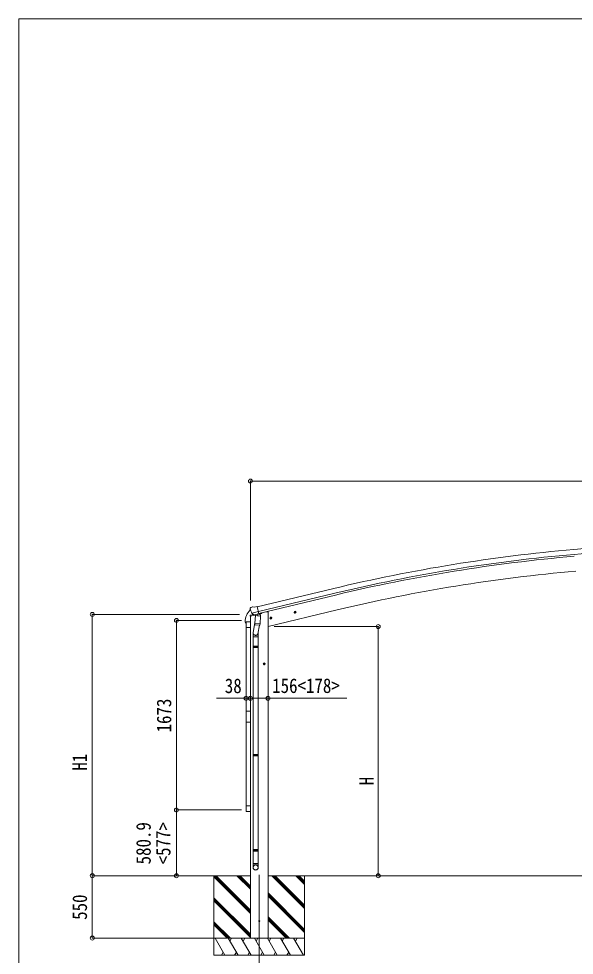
# Model space of a CAD drawing. Units: millimetres at full size. Extents: x -9783 to 9892, y -6828 to 6752.
# Drawn here: x -9783 to -4880, y -1515 to 6752 of the extents above; entities that cross this region are included whole.
import ezdxf
from ezdxf.enums import TextEntityAlignment as Align

# ---------------------------------------------------------------- set-up
doc = ezdxf.new("R2010")
doc.units = ezdxf.units.MM
doc.header["$LTSCALE"] = 35
doc.header["$PDMODE"] = 32
doc.header["$PDSIZE"] = 35
for name, color, linetype, lineweight in [('0-0_0', 7, 'Continuous', 9), ('0-1_本体', 4, 'Continuous', 9), ('0-2_部品', 7, 'Continuous', 9), ('0-8_PARTS2', 2, 'Continuous', 9), ('0-A_寸法', 6, 'Continuous', 9), ('1-1_GLASS', 4, 'Continuous', 9), ('1-2_GLASS_SEAL', 7, 'Continuous', 9), ('1-A', 6, 'Continuous', 9), ('F-0_240', 7, 'Continuous', 9)]:
    doc.layers.add(name, color=color, linetype=linetype, lineweight=lineweight)
doc.styles.add('ＭＳ ゴシック', font='')
doc.styles.get('ＭＳ ゴシック').set_extended_font_data('MS Gothic')

msp = doc.modelspace()

# ---------------------------------------------------------------- linework, layer by layer
at = {"layer": '0-0_0'}
for p, q in [((-7738.15, -813.2), (-8136.82, -813.2)), ((-8059.9, -813.2), (-8059.9, -1513.2)), ((-7737.65, -1144.96), (-8059.9, -822.71)), ((-7737.65, -1130.82), (-8055.26, -813.21)), ((-7737.65, -1116.68), (-8041.12, -813.21)), ((-7737.65, -932.83), (-7857.28, -813.2)), ((-7737.65, -918.69), (-7843.14, -813.2)), ((-7737.65, -904.55), (-7829, -813.2)), ((-7582.15, -813.2), (-713.18, -813.2)), ((-7259.9, -1102.21), (-7548.91, -813.2)), ((-7259.9, -1088.07), (-7534.77, -813.2)), ((-7259.9, -1073.93), (-7520.63, -813.2)), ((-7259.9, -890.08), (-7336.78, -813.2)), ((-7259.9, -875.94), (-7322.64, -813.2)), ((-7308.49, -813.21), (-7308.5, -813.2)), ((-7259.9, -861.8), (-7308.48, -813.21)), ((-7259.9, -813.2), (-7259.9, -1513.2)), ((-7259.9, -1286.06), (-7582.15, -963.81)), ((-7259.9, -1300.2), (-7582.15, -977.95)), ((-7737.65, -1328.81), (-8059.9, -1006.56)), ((-7737.65, -1342.95), (-8059.9, -1020.7)), ((-7737.65, -1357.09), (-8059.9, -1034.84)), ((-7259.9, -1314.34), (-7582.15, -992.09)), ((-7915.39, -1363.2), (-8059.9, -1218.69)), ((-7929.53, -1363.2), (-8059.9, -1232.83)), ((-7394.89, -1363.2), (-7582.15, -1175.94)), ((-7409.03, -1363.2), (-7582.15, -1190.08)), ((-7423.17, -1363.2), (-7582.15, -1204.23)), ((-7943.67, -1363.2), (-8059.9, -1246.98)), ((-8059.9, -1363.2), (-7259.9, -1363.2)), ((-7963.01, -1513.2), (-8049.61, -1363.2)), ((-7847.54, -1513.2), (-7934.14, -1363.2)), ((-7904.14, -1363.2), (-7919.14, -1389.18)), ((-7732.07, -1513.2), (-7818.67, -1363.2)), ((-7803.67, -1389.18), (-7788.67, -1363.2)), ((-7616.6, -1513.2), (-7703.2, -1363.2)), ((-7688.2, -1389.18), (-7673.2, -1363.2)), ((-7501.13, -1513.2), (-7587.73, -1363.2)), ((-7572.73, -1389.18), (-7557.73, -1363.2)), ((-7385.66, -1513.2), (-7472.26, -1363.2)), ((-7457.26, -1389.18), (-7442.26, -1363.2)), ((-7270.19, -1513.2), (-7356.79, -1363.2)), ((-7341.79, -1389.18), (-7326.79, -1363.2)), ((-7978.01, -1487.22), (-7993.01, -1513.2)), ((-7862.54, -1487.22), (-7877.53, -1513.2)), ((-7747.07, -1487.22), (-7762.07, -1513.2)), ((-7631.6, -1487.22), (-7646.6, -1513.2)), ((-7516.13, -1487.22), (-7531.13, -1513.2)), ((-7400.66, -1487.22), (-7415.65, -1513.2)), ((-7259.9, -1513.2), (-8059.9, -1513.2))]:
    msp.add_line(p, q, dxfattribs=at)
at = {"layer": '0-1_本体'}
for p, q in [((-4194.12, 2127.18), (-4885.53, 2066.95)), ((-4190.35, 2084.18), (-4881.79, 2023.94)), ((-7678.13, 1561.03), (-7002.44, 1722.98)), ((-7668.05, 1519.05), (-6992.38, 1681)), ((-7664.12, 1502.69), (-6988.46, 1664.64)), ((-7582.65, 1386.8), (-6971.84, 1533.44)), ((-7582.31, 1516.8), (-7582.31, -1363.2)), ((-7738.31, 1477.83), (-7738.31, -1363.2))]:
    msp.add_line(p, q, dxfattribs=at)
msp.add_lwpolyline([(-7582.31, 1516.8), (-7602.31, 1516.8), (-7636.16, 1508.68)], dxfattribs=at)
for centre, radius, start, end in [((-3629.69, -12348.27), 14469.82, 94.97901, 103.47901), ((-3629.69, -12348.27), 14426.65, 94.97901, 103.47901), ((-3629.69, -12348.27), 14409.82, 94.97901, 103.47901), ((-3612.27, -12461.37), 14392.42, 95.00113, 103.49889)]:
    msp.add_arc(centre, radius, start, end, dxfattribs=at)
at = {"layer": '0-2_部品'}
for p, q in [((-7739.58, 1545.43), (-7739.31, 1544.28)), ((-7739.58, 1545.43), (-7739.31, 1544.28)), ((-7735.36, 1554.01), (-7739.22, 1547.71)), ((-7735.36, 1554.01), (-7739.22, 1547.71)), ((-7712.2, 1493.2), (-7738.41, 1486.9)), ((-7712.2, 1493.2), (-7738.41, 1486.9)), ((-7732.27, 1556.25), (-7719.09, 1559.42)), ((-7732.27, 1556.25), (-7719.09, 1559.42)), ((-7725.53, 1505.12), (-7668.02, 1518.93)), ((-7725.53, 1505.12), (-7668.02, 1518.93)), ((-7708.68, 1490.21), (-7725.06, 1504.7)), ((-7708.68, 1490.21), (-7725.06, 1504.7)), ((-7704.53, 1556.74), (-7717.79, 1559.44)), ((-7704.53, 1556.74), (-7717.79, 1559.44)), ((-7705.97, 1489.65), (-7698.45, 1491.45)), ((-7705.97, 1489.65), (-7698.45, 1491.45)), ((-7705.13, 1489.75), (-7703.6, 1490.12)), ((-7705.13, 1489.75), (-7703.6, 1490.12)), ((-7704.53, 1556.74), (-7678.6, 1562.97)), ((-7704.53, 1556.74), (-7678.6, 1562.97)), ((-7703.6, 1490.12), (-7666.9, 1498.93)), ((-7703.6, 1490.12), (-7666.9, 1498.93)), ((-7701.76, 1489.89), (-7701.82, 1489.15)), ((-7701.76, 1489.89), (-7701.82, 1489.15)), ((-7701.06, 1488.11), (-7675.25, 1481.67)), ((-7701.06, 1488.11), (-7675.25, 1481.67)), ((-7672.85, 1497.11), (-7673.87, 1482.5)), ((-7672.85, 1497.11), (-7673.87, 1482.5)), ((-7666.9, 1498.93), (-7665.37, 1499.3)), ((-7666.9, 1498.93), (-7665.37, 1499.3)), ((-7663.82, 1501.4), (-7662.87, 1501.34)), ((-7663.82, 1501.4), (-7662.87, 1501.34)), ((-7662.87, 1501.34), (-7649.56, 1486.02)), ((-7662.87, 1501.34), (-7649.56, 1486.02)), ((-7658.88, 1496.74), (-7639.99, 1501.28)), ((-7658.88, 1496.74), (-7639.99, 1501.28)), ((-7636.16, 1509.45), (-7636.16, 1506.14)), ((-7636.16, 1509.45), (-7636.16, 1506.14)), ((-7353.85, 1510.74), (-7334.4, 1515.41)), ((-7353.85, 1510.74), (-7334.4, 1515.41)), ((-7349.29, 1518.52), (-7351.42, 1511.32)), ((-7349.29, 1518.52), (-7351.42, 1511.32)), ((-7341.99, 1520.27), (-7349.29, 1518.52)), ((-7341.99, 1520.27), (-7349.29, 1518.52)), ((-7341.79, 1503.35), (-7346.46, 1522.8)), ((-7341.79, 1503.35), (-7346.46, 1522.8)), ((-7336.82, 1514.82), (-7341.99, 1520.27)), ((-7336.82, 1514.82), (-7341.99, 1520.27)), ((-7338.96, 1507.63), (-7336.82, 1514.82)), ((-7338.96, 1507.63), (-7336.82, 1514.82)), ((-7740.71, 1477.1), (-7698.01, 1487.35)), ((-7740.71, 1477.1), (-7698.01, 1487.35)), ((-7740.71, 1483.99), (-7740.71, 1477.1)), ((-7740.71, 1483.99), (-7740.71, 1477.1)), ((-7698.48, 1420.81), (-7713, 1333.04)), ((-7698.48, 1420.81), (-7713, 1333.04)), ((-7699.68, 1403.46), (-7698.8, 1415.93)), ((-7699.68, 1403.46), (-7698.8, 1415.93)), ((-7694.14, 1482.76), (-7698.82, 1415.93)), ((-7694.14, 1482.76), (-7698.82, 1415.93)), ((-7653.13, 1412.73), (-7698.82, 1415.93)), ((-7653.13, 1412.73), (-7698.82, 1415.93)), ((-7648.45, 1479.57), (-7694.14, 1482.76)), ((-7648.45, 1479.57), (-7694.14, 1482.76)), ((-7692.37, 1485.94), (-7692.6, 1482.66)), ((-7692.37, 1485.94), (-7692.6, 1482.66)), ((-7653.14, 1412.73), (-7654.03, 1400.04)), ((-7653.14, 1412.73), (-7654.03, 1400.04)), ((-7653.13, 1412.73), (-7648.45, 1479.57)), ((-7653.13, 1412.73), (-7648.45, 1479.57)), ((-7649.56, 1486.02), (-7650, 1479.68)), ((-7649.56, 1486.02), (-7650, 1479.68)), ((-7567.67, 1458.99), (-7548.23, 1463.66)), ((-7567.67, 1458.99), (-7548.23, 1463.66)), ((-7563.12, 1466.77), (-7565.25, 1459.57)), ((-7563.12, 1466.77), (-7565.25, 1459.57)), ((-7555.82, 1468.52), (-7563.12, 1466.77)), ((-7555.82, 1468.52), (-7563.12, 1466.77)), ((-7555.62, 1451.6), (-7560.28, 1471.05)), ((-7555.62, 1451.6), (-7560.28, 1471.05)), ((-7550.65, 1463.08), (-7555.82, 1468.52)), ((-7550.65, 1463.08), (-7555.82, 1468.52)), ((-7552.78, 1455.88), (-7550.65, 1463.08)), ((-7552.78, 1455.88), (-7550.65, 1463.08)), ((-7715.15, 1295.88), (-7715.15, 1330.23)), ((-7715.15, 1295.88), (-7715.15, 1330.23)), ((-7699.28, 1402.1), (-7699.28, 1402.1)), ((-7699.28, 1402.1), (-7699.28, 1402.1)), ((-7697.83, 1401.32), (-7656.13, 1398.41)), ((-7697.83, 1401.32), (-7656.13, 1398.41)), ((-7659.65, 1398.65), (-7672.29, 1323.72)), ((-7659.65, 1398.65), (-7672.29, 1323.72)), ((-7669.15, 1330.54), (-7669.15, 1295.88)), ((-7669.15, 1330.54), (-7669.15, 1295.88)), ((-7669.15, 1295.88), (-7715.15, 1295.88)), ((-7669.15, 1295.88), (-7715.15, 1295.88)), ((-7713.15, 1295.88), (-7713.15, 1213.36)), ((-7713.15, 1295.88), (-7713.15, 1213.36)), ((-7671.15, 1295.88), (-7671.15, 1213.36)), ((-7671.15, 1295.88), (-7671.15, 1213.36)), ((-7715.15, 1211.36), (-7714.15, 1213.36)), ((-7715.15, 1211.36), (-7714.15, 1213.36)), ((-7669.15, 1211.36), (-7715.15, 1211.36)), ((-7669.15, 1211.36), (-7715.15, 1211.36)), ((-7669.15, 1203.36), (-7715.15, 1203.36)), ((-7669.15, 1203.36), (-7715.15, 1203.36)), ((-7670.15, 1213.36), (-7714.15, 1213.36)), ((-7670.15, 1213.36), (-7714.15, 1213.36)), ((-7670.15, 1201.36), (-7714.15, 1201.36)), ((-7670.15, 1201.36), (-7714.15, 1201.36)), ((-7713.15, 1201.36), (-7713.15, 257.17)), ((-7713.15, 1201.36), (-7713.15, 257.17)), ((-7671.15, 1201.36), (-7671.15, 257.17)), ((-7671.15, 1201.36), (-7671.15, 257.17)), ((-7669.15, 1211.36), (-7670.15, 1213.36)), ((-7669.15, 1211.36), (-7670.15, 1213.36)), ((-7669.15, 1203.36), (-7670.15, 1201.36)), ((-7669.15, 1203.36), (-7670.15, 1201.36)), ((-7669.15, 1211.36), (-7669.15, 1203.36)), ((-7669.15, 1211.36), (-7669.15, 1203.36)), ((-7606.65, 1057.3), (-7626.65, 1057.3)), ((-7606.65, 1057.3), (-7626.65, 1057.3)), ((-7616.65, 1064.8), (-7623.15, 1061.05)), ((-7616.65, 1064.8), (-7623.15, 1061.05)), ((-7623.15, 1061.05), (-7623.15, 1053.55)), ((-7623.15, 1061.05), (-7623.15, 1053.55)), ((-7623.15, 1053.55), (-7616.65, 1049.79)), ((-7623.15, 1053.55), (-7616.65, 1049.79)), ((-7616.65, 1047.3), (-7616.65, 1067.3)), ((-7616.65, 1047.3), (-7616.65, 1067.3)), ((-7610.15, 1061.05), (-7616.65, 1064.8)), ((-7610.15, 1061.05), (-7616.65, 1064.8)), ((-7715.15, 255.17), (-7714.15, 257.17)), ((-7715.15, 255.17), (-7714.15, 257.17)), ((-7669.15, 255.17), (-7715.15, 255.17)), ((-7669.15, 255.17), (-7715.15, 255.17)), ((-7670.15, 257.17), (-7714.15, 257.17)), ((-7670.15, 257.17), (-7714.15, 257.17)), ((-7669.15, 255.17), (-7670.15, 257.17)), ((-7669.15, 255.17), (-7670.15, 257.17)), ((-7669.15, 255.17), (-7669.15, 247.17)), ((-7669.15, 255.17), (-7669.15, 247.17)), ((-7669.15, 247.17), (-7715.15, 247.17)), ((-7669.15, 247.17), (-7715.15, 247.17)), ((-7670.15, 245.17), (-7714.15, 245.17)), ((-7670.15, 245.17), (-7714.15, 245.17)), ((-7713.15, 245.17), (-7713.15, -582.75)), ((-7713.15, 245.17), (-7713.15, -582.75)), ((-7671.15, 245.17), (-7671.15, -582.75)), ((-7671.15, 245.17), (-7671.15, -582.75)), ((-7669.15, 247.17), (-7670.15, 245.17)), ((-7669.15, 247.17), (-7670.15, 245.17)), ((-7715.15, -584.75), (-7714.15, -582.75)), ((-7715.15, -584.75), (-7714.15, -582.75)), ((-7669.15, -584.75), (-7715.15, -584.75)), ((-7669.15, -584.75), (-7715.15, -584.75)), ((-7669.15, -592.75), (-7715.15, -592.75)), ((-7669.15, -592.75), (-7715.15, -592.75)), ((-7670.15, -582.75), (-7714.15, -582.75)), ((-7670.15, -582.75), (-7714.15, -582.75)), ((-7670.15, -594.75), (-7714.15, -594.75)), ((-7670.15, -594.75), (-7714.15, -594.75)), ((-7713.15, -594.75), (-7713.15, -704.75)), ((-7713.15, -594.75), (-7713.15, -704.75)), ((-7671.15, -594.75), (-7671.15, -704.75)), ((-7671.15, -594.75), (-7671.15, -704.75)), ((-7669.15, -584.75), (-7670.15, -582.75)), ((-7669.15, -584.75), (-7670.15, -582.75)), ((-7669.15, -592.75), (-7670.15, -594.75)), ((-7669.15, -592.75), (-7670.15, -594.75)), ((-7669.15, -584.75), (-7669.15, -592.75)), ((-7669.15, -584.75), (-7669.15, -592.75)), ((-7715.15, -738.9), (-7715.15, -704.75)), ((-7669.15, -704.75), (-7715.15, -704.75)), ((-7715.15, -738.9), (-7715.15, -704.75)), ((-7669.15, -704.75), (-7715.15, -704.75)), ((-7669.15, -738.9), (-7669.15, -704.75)), ((-7669.15, -738.9), (-7669.15, -704.75))]:
    msp.add_line(p, q, dxfattribs=at)
for points in [[(-7725.8, 1505.7), (-7725.21, 1504.86), (-7725.06, 1504.7)], [(-7725.8, 1505.7), (-7725.21, 1504.86), (-7725.06, 1504.7)], [(-7673.17, 1497.52), (-7673.4, 1497.37), (-7698.17, 1491.42), (-7698.45, 1491.45)], [(-7673.17, 1497.52), (-7673.4, 1497.37), (-7698.17, 1491.42), (-7698.45, 1491.45)], [(-7673.17, 1497.52), (-7663.44, 1499.86), (-7678.6, 1562.97)], [(-7673.17, 1497.52), (-7663.44, 1499.86), (-7678.6, 1562.97)], [(-7351.42, 1511.32), (-7346.25, 1505.88), (-7338.96, 1507.63)], [(-7351.42, 1511.32), (-7346.25, 1505.88), (-7338.96, 1507.63)], [(-7565.25, 1459.57), (-7560.08, 1454.13), (-7552.78, 1455.88)], [(-7565.25, 1459.57), (-7560.08, 1454.13), (-7552.78, 1455.88)], [(-7715.15, 1211.36), (-7715.15, 1203.36), (-7714.15, 1201.36)], [(-7715.15, 1211.36), (-7715.15, 1203.36), (-7714.15, 1201.36)], [(-7616.65, 1049.79), (-7610.15, 1053.55), (-7610.15, 1061.05)], [(-7616.65, 1049.79), (-7610.15, 1053.55), (-7610.15, 1061.05)], [(-7715.15, 255.17), (-7715.15, 247.17), (-7714.15, 245.17)], [(-7715.15, 255.17), (-7715.15, 247.17), (-7714.15, 245.17)], [(-7715.15, -584.75), (-7715.15, -592.75), (-7714.15, -594.75)], [(-7715.15, -584.75), (-7715.15, -592.75), (-7714.15, -594.75)]]:
    msp.add_lwpolyline(points, dxfattribs=at)
for centre, radius in [((-7344.12, 1513.07), 8.5), ((-7344.12, 1513.07), 8.5), ((-7344.12, 1513.07), 7.7), ((-7344.12, 1513.07), 7.7), ((-7344.12, 1513.07), 6.5), ((-7344.12, 1513.07), 6.5), ((-7557.95, 1461.32), 8.5), ((-7557.95, 1461.32), 8.5), ((-7557.95, 1461.32), 7.7), ((-7557.95, 1461.32), 7.7), ((-7557.95, 1461.32), 6.5), ((-7557.95, 1461.32), 6.5), ((-7616.65, 1057.3), 8.5), ((-7616.65, 1057.3), 8.5), ((-7616.65, 1057.3), 7.7), ((-7616.65, 1057.3), 7.7), ((-7616.65, 1057.3), 6.5), ((-7616.65, 1057.3), 6.5)]:
    msp.add_circle(centre, radius, dxfattribs=at)
at = {"layer": '0-2_部品', "color": 4}
msp.add_circle((-7660.4, -1213.2), 4.5, dxfattribs=at)
msp.add_circle((-7660.4, -1213.2), 4.5, dxfattribs=at)
at = {"layer": '0-2_部品'}
for centre, radius, start, end in [((-7542.5, 1591.53), 202.4, 193.5, 205.09125), ((-7542.5, 1591.53), 202.4, 193.5, 205.09125), ((-7731.1, 1551.39), 5, 103.5, 148.5), ((-7731.1, 1551.39), 5, 103.5, 148.5), ((-7718.39, 1556.5), 3, 78.5, 103.5), ((-7718.39, 1556.5), 3, 78.5, 103.5), ((-7705.25, 1490.24), 0.5, 248.23754, 283.5), ((-7705.25, 1490.24), 0.5, 248.23754, 283.5), ((-7702.26, 1489.93), 0.5, 356, 103.5), ((-7702.26, 1489.93), 0.5, 356, 103.5), ((-7700.82, 1489.08), 1, 176, 256), ((-7700.82, 1489.08), 1, 176, 256), ((-7672.25, 1497.03), 0.604, 100.59842, 172.20595), ((-7672.25, 1497.03), 0.604, 100.59842, 172.20595), ((-7665.49, 1499.78), 0.5, 283.5, 318.76246), ((-7665.49, 1499.78), 0.5, 283.5, 318.76246), ((-7641.16, 1506.14), 5, 283.5, 0), ((-7641.16, 1506.14), 5, 283.5, 0), ((-7737.71, 1483.99), 3, 103.5, 180), ((-7737.71, 1483.99), 3, 103.5, 180), ((-7674.89, 1482.64), 1.03, 250.03897, 351.96569), ((-7674.89, 1482.64), 1.03, 250.03897, 351.96569), ((-7697.73, 1403.29), 1.95, 175.04017, 217.47766), ((-7697.73, 1403.29), 1.95, 175.04017, 217.47766), ((-7697.69, 1403.32), 2, 217.40962, 266), ((-7697.69, 1403.32), 2, 217.40962, 266), ((-7656, 1400.4), 2, 266, 349.46843), ((-7656, 1400.4), 2, 266, 349.46843)]:
    msp.add_arc(centre, radius, start, end, dxfattribs=at)
for centre, major_axis, ratio, start_param, end_param in [((-7736.66, 1546.14), (-1.57, -2.57), 0.99628, 4.712389, 5.4996506), ((-7736.66, 1546.14), (-1.57, -2.57), 0.99628, 4.712389, 5.4996506), ((-7706.69, 1492.47), (-0.73, -2.92), 0.997631, 5.8041905, 6.6006116), ((-7706.69, 1492.47), (-0.73, -2.92), 0.997631, 5.8041905, 6.6006116), ((-7706.63, 1492.7), (2.63, 3.16), 0.650902, 4.0958226, 4.1686332), ((-7706.63, 1492.7), (2.63, 3.16), 0.650902, 4.0958226, 4.1686332), ((-7706.67, 1492.57), (-0.73, -2.92), 0.997631, 0.3902369, 0.4789948), ((-7706.67, 1492.57), (-0.73, -2.92), 0.997631, 0.3902369, 0.4789948), ((-7692.15, 1330.54), (23, 0), 0.996195, 2.5560258, 6.5663028), ((-7692.15, 1330.54), (23, 0), 0.996195, 2.5560258, 6.5663028), ((-7692.15, 1330.54), (21, 0), 0.996195, 2.9349147, 5.9512394), ((-7692.15, 1330.54), (21, 0), 0.996195, 2.9349147, 5.9512394), ((-7692.15, -737.15), (-23, 0), 0.996195, 3.1415927, 6.2831853), ((-7692.15, -737.15), (-23, 0), 0.996195, 3.1415927, 6.2831853), ((-7692.15, -738.9), (-23, 0), 0.996195, 3.1415927, 6.2831853), ((-7692.15, -738.9), (-23, 0), 0.996195, 3.1415927, 6.2831853), ((-7692.15, -738.9), (0, -23.43), 0.981806, 4.712389, 7.8539816), ((-7692.15, -738.9), (0, -23.43), 0.981806, 4.712389, 7.8539816)]:
    msp.add_ellipse(centre, major_axis=major_axis, ratio=ratio, start_param=start_param, end_param=end_param, dxfattribs=at)
msp.add_ellipse((-7692.15, -738.9), major_axis=(21, 0), ratio=0.996195, dxfattribs=at)
msp.add_ellipse((-7692.15, -738.9), major_axis=(21, 0), ratio=0.996195, dxfattribs=at)
at = {"layer": '0-8_PARTS2'}
msp.add_line((-7660.4, -803.99), (-7660.4, -1654.23), dxfattribs=at)
at = {"layer": '0-A_寸法'}
for p, q in [((-7738.31, 2670.7), (-7738.31, 1615.88)), ((-556.31, 2670.7), (-7738.31, 2670.7)), ((-9133.98, 1493.55), (-7835.73, 1493.55)), ((-9133.98, -813.2), (-9133.98, 1493.55)), ((-8391.17, 1440.66), (-8391.17, -232.34)), ((-6610.83, 1386.8), (-7527.66, 1386.8)), ((-6610.83, -813.2), (-6610.83, 1386.8)), ((-7738.31, 753.57), (-7582.31, 753.57)), ((-7582.31, 753.57), (-6886.16, 753.57)), ((-9133.98, -813.2), (-8278.59, -813.2)), ((-9133.98, -1363.2), (-9133.98, -813.2)), ((-6610.83, -813.2), (-7053.69, -813.2)), ((-9133.98, -1363.2), (-8059.9, -1363.2))]:
    msp.add_line(p, q, dxfattribs=at)
for p in [(-7738.31, 2670.7), (-9133.98, 1493.55), (-6610.83, 1386.8), (-7738.31, 753.57), (-7582.31, 753.57), (-9133.98, -813.2), (-6610.83, -813.2), (-9133.98, -1363.2)]:
    msp.add_point(p, dxfattribs=at)
at = {"layer": '1-1_GLASS'}
for p, q in [((-7776.32, 1378.76), (-7776.32, 639.76)), ((-7738.31, 1378.76), (-7738.31, 639.76)), ((-7776.32, 541.76), (-7776.32, -197.24)), ((-7738.31, -197.24), (-7738.31, 541.76))]:
    msp.add_line(p, q, dxfattribs=at)
at = {"layer": '1-2_GLASS_SEAL'}
for p, q in [((-7784.82, 1440.75), (-7784.82, 1428.99)), ((-7784.32, 1428.49), (-7778.06, 1414.99)), ((-7777.56, 1422.26), (-7777.56, 1415.49)), ((-7777.32, 1378.76), (-7777.32, 1422.46)), ((-7771.82, 1427.96), (-7742.82, 1427.96)), ((-7771.56, 1428.26), (-7738.31, 1428.26)), ((-7737.32, 1422.46), (-7737.32, 1378.76)), ((-7737.32, 1378.76), (-7777.32, 1378.76)), ((-7777.32, -197.24), (-7777.32, -240.94)), ((-7737.32, -197.24), (-7777.32, -197.24)), ((-7771.82, -246.44), (-7742.82, -246.44)), ((-7737.32, -240.94), (-7737.32, -197.24))]:
    msp.add_line(p, q, dxfattribs=at)
msp.add_lwpolyline([(-7777.31, 639.76), (-7737.31, 639.76), (-7737.31, 541.76), (-7777.31, 541.76)], close=True, dxfattribs=at)
for centre, radius, start, end in [((-7632.56, 1427.25), 152.26, 135.14293, 180), ((-7736.07, 1529.28), 6.95, 95.39711, 129.45641), ((-7784.32, 1428.99), 0.5, 180, 270), ((-7778.06, 1415.49), 0.5, 270, 0), ((-7771.56, 1422.26), 6, 90, 180), ((-7771.82, 1422.46), 5.5, 90, 180), ((-7742.82, 1422.46), 5.5, 0, 90), ((-7771.82, -240.94), 5.5, 180, 270), ((-7742.82, -240.94), 5.5, 270, 0)]:
    msp.add_arc(centre, radius, start, end, dxfattribs=at)
at = {"layer": '1-A'}
for p, q in [((-8391.17, 1440.66), (-7817.64, 1440.66)), ((-7738.31, 753.57), (-8038.31, 753.57)), ((-7738.31, 753.57), (-7776.34, 753.57)), ((-8391.17, -232.34), (-7817.64, -232.34)), ((-8391.17, -813.2), (-8391.17, -232.34)), ((-8391.17, -813.2), (-7817.64, -813.2))]:
    msp.add_line(p, q, dxfattribs=at)
for p in [(-8391.17, 1440.66), (-7776.34, 753.57), (-7738.31, 753.57), (-8391.17, -232.34), (-8391.17, -813.2)]:
    msp.add_point(p, dxfattribs=at)
at = {"layer": 'F-0_240', "color": 5}
for q in [(-9783.03, -6828.1), (9396.97, 6751.9)]:
    msp.add_line((-9783.03, 6751.9), q, dxfattribs=at)

# ---------------------------------------------------------------- texts
at = {"layer": '0-A_寸法', "color": 7, "style": 'ＭＳ ゴシック', "width": 0.85}
msp.add_text('156<178>', height=129, dxfattribs=at).set_placement((-7546.31, 761.57), align=Align.BOTTOM_LEFT)
for s, p in [('H1', (-9141.98, 114.18)), ('H', (-6610.83, -15.2)), ('550', (-9141.98, -1202.2))]:
    msp.add_text(s, height=129, rotation=90, dxfattribs=at).set_placement(p, align=Align.BOTTOM_LEFT)
at = {"layer": '1-A', "color": 7, "style": 'ＭＳ ゴシック', "width": 0.85}
msp.add_text('38', height=129, dxfattribs=at).set_placement((-7964.31, 760.57), align=Align.BOTTOM_LEFT)
for s, p in [('1673', (-8398.17, 452.16)), ('580.9', (-8579.53, -712.77)), ('<577>', (-8405.05, -712.77))]:
    msp.add_text(s, height=129, rotation=90, dxfattribs=at).set_placement(p, align=Align.BOTTOM_LEFT)

doc.saveas('drawing.dxf')
